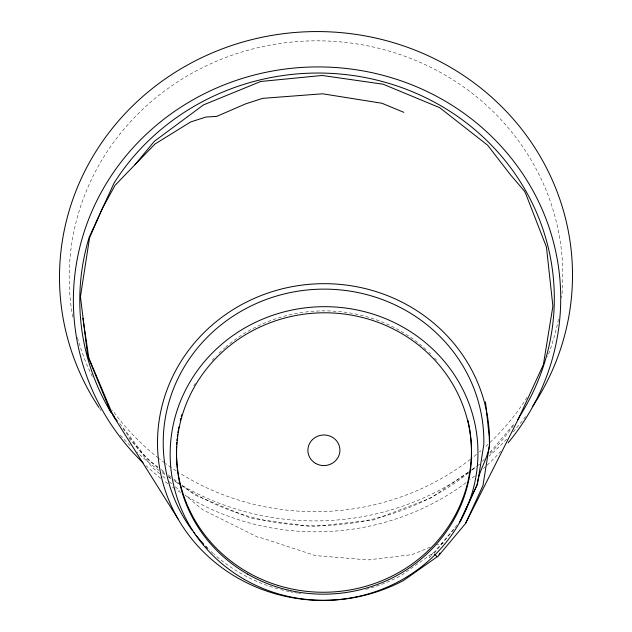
<?xml version="1.0" encoding="UTF-8"?>
<svg xmlns="http://www.w3.org/2000/svg" width="632" height="632" viewBox="0 0 632 632"><rect width="100%" height="100%" fill="white"/><g stroke="black" fill="none" stroke-linecap="round" stroke-linejoin="round"><path stroke-width="0.47" stroke-dasharray="3.16 2.37" d="M434.255 553.095L455.008 528.091M456.889 525.224L434.453 552.013L400.712 575.768A160.331 152.912 -2.6 0 1 365.462 589.482M482.398 461.384L484.278 459.156M489.918 452.465L514.345 423.472M433.141 552.937L429.057 557.424L432.999 554.612M468.328 472.017L431.048 497.961L373.425 519.962L312.113 526.717L251.275 518.422L194.917 495.077L181.582 484.981M471.583 469.774L476.457 466.416M477.271 465.855L479.712 464.172M430.258 547.154L412.119 554.62L367.966 559.92L315.194 555.552L262.083 538.053L257.643 537.089L202.366 509.558L185.073 495.03M435.622 544.989L443.135 543.646M158.055 467.167L147.074 458.856L118.35 421.615M161.192 469.544L165.11 472.515M168.254 474.885L170.601 476.67M173.745 479.04L178.445 482.603M159.699 473.708L152.336 467.522L123.106 428.694M162.645 476.18L166.327 479.277M169.281 481.766L172.291 484.294M175.301 486.822L179.812 490.606M300.682 593.511A160.331 152.912 -2.6 0 1 298.738 593.243M297.767 593.092A160.331 152.912 -2.6 0 1 293.904 592.468M292.94 592.295A160.331 152.912 -2.6 0 1 290.064 591.742M289.108 591.552A160.331 152.912 -2.6 0 1 279.676 589.324M277.819 588.819A160.331 152.912 -2.6 0 1 214.145 554.303M213.418 553.656A160.331 152.912 -2.6 0 1 209.16 549.682M513.508 425.47A237.292 226.303 -2.6 0 1 488.947 454.669M471.614 470.445A237.292 226.303 -2.6 0 0 475.375 467.285A256.529 244.655 -2.6 0 1 471.417 470.263M468.549 472.926A237.292 226.303 -2.6 0 1 182.348 486.237M178.248 483.496A237.292 226.303 -2.6 0 1 174.203 480.66M171.003 478.337A237.292 226.303 -2.6 0 1 168.633 476.552M164.739 473.526A237.292 226.303 -2.6 0 1 160.915 470.421M157.913 467.885A237.292 226.303 -2.6 0 1 127.925 436.807M193.827 385.868A147.501 140.675 -2.6 0 1 195.288 383.316M212.155 360.264A147.501 140.675 -2.6 0 1 216.231 355.911M219.043 353.106A147.501 140.675 -2.6 0 1 221.911 350.397M223.341 349.109A147.501 140.675 -2.6 0 1 224.787 347.829M225.521 347.197A147.501 140.675 -2.6 0 1 426.284 349.812M429.081 352.443A147.501 140.675 -2.6 0 1 430.447 353.778M434.547 358.012A147.501 140.675 -2.6 0 1 436.538 360.208M525.516 416.551A256.529 244.655 -2.6 0 1 512.615 432.58M506.674 439.129A256.529 244.655 -2.6 0 1 489.121 456.083M468.186 472.578A256.529 244.655 -2.6 0 1 181.352 485.052M180.507 484.562A256.529 244.655 -2.6 0 1 173.8 480.47M170.482 478.337A256.529 244.655 -2.6 0 1 168.017 476.702M164.755 474.482A256.529 244.655 -2.6 0 1 162.321 472.776M159.114 470.469A256.529 244.655 -2.6 0 1 137.112 452.33M130.105 445.599A256.529 244.655 -2.6 0 1 119.314 434.105M101.081 410.682A256.529 244.655 -2.6 0 1 99.429 408.24M500.971 451.09A243.699 232.426 -2.6 0 1 487.09 465.168M485.653 466.495A243.699 232.426 -2.6 0 1 483.496 468.446M474.593 476.046A243.699 232.426 -2.6 0 1 469.979 479.712M466.045 482.682A243.699 232.426 -2.6 0 1 184.876 495.188M180.728 492.589A243.699 232.426 -2.6 0 1 175.807 489.358M174.993 488.805A243.699 232.426 -2.6 0 1 171.762 486.569M167.772 483.701A243.699 232.426 -2.6 0 1 163.846 480.747M160.749 478.329A243.699 232.426 -2.6 0 1 145.968 465.594M72.759 317.106A246.828 235.404 -2.6 0 1 306.836 41.025A246.828 235.404 -2.6 0 1 561.674 297.767M558.467 319.184A246.828 235.404 -2.6 0 1 547.549 356.788M527.064 397.41A246.828 235.404 -2.6 0 1 488.915 443.522M488.196 444.193A246.828 235.404 -2.6 0 1 484.618 447.472M480.976 450.671A246.828 235.404 -2.6 0 1 479.498 451.927M476.504 454.432A246.828 235.404 -2.6 0 1 471.14 458.706M470.366 459.306A246.828 235.404 -2.6 0 1 179.607 473.013M176.265 470.872A246.828 235.404 -2.6 0 1 172.125 468.114M171.304 467.554A246.828 235.404 -2.6 0 1 165.616 463.533M164.81 462.94A246.828 235.404 -2.6 0 1 159.256 458.737M158.474 458.121A246.828 235.404 -2.6 0 1 112.346 410.065M92.296 376.609A246.828 235.404 -2.6 0 1 77.302 337.053"/><path stroke-width="0.95" d="M459.385 522.245L460.625 520.752L477.46 484.136L483.812 444.652A160.331 152.912 -2.6 0 0 276.682 295.997A160.331 152.912 -2.6 0 0 192.531 530.746M489.516 444.746L482.943 485.637L465.507 523.557L438.403 555.923L403.461 580.532A166.042 158.356 -2.6 0 1 166.342 493.679A166.042 158.356 -2.6 0 1 298.185 285.64A166.042 158.356 -2.6 0 1 489.516 444.746L489.239 436.775L485.494 401.834M489.618 444.517C487.975 458.627 478.716 470.516 477.184 484.618L459.409 522.783M465.507 523.557L518.73 418.273L543.394 364.609L552.889 306.212L546.459 247.128L526.006 194.395L524.489 191.172L510.222 174.471L487.612 145.202L439.674 107.669L383.166 84.222L322.162 75.469L260.724 81.489L203.512 104.88L154.271 141.37L135.05 164.652M477.184 484.618L477.46 484.136M438.971 554.659L439.983 553.063M517.474 419.759L518.73 418.273M403.848 112.354L381.941 103.253L322.589 93.789L262.62 98.355L245.532 103.909L216.681 116.399L205.961 117.031L190.706 121.929L155.03 143.993L115.064 185.31L102.558 208.086L89.562 237.798L80.446 296.637L87.714 356.053L110.568 411.535L114.155 416.188M434.508 554.201L437.249 556.737M82.895 318.228L88.82 357.902L113.207 415.738L117.283 421.07M113.207 415.738L178.011 518.896M518.919 417.46A237.292 226.303 -2.6 0 0 440.875 105.797A237.292 226.303 -2.6 0 0 114.147 182.885L89.231 237.079A237.292 226.303 -2.6 0 0 111.066 412.53M467.893 420.264A147.501 140.675 -2.6 0 1 339.092 591.441A147.501 140.675 -2.6 0 1 176.486 450.126M176.525 448.207A147.501 140.675 -2.6 0 1 176.597 446.287M176.699 444.359A147.501 140.675 -2.6 0 1 176.826 442.424M176.976 440.496A147.501 140.675 -2.6 0 1 177.157 438.561M177.371 436.625A147.501 140.675 -2.6 0 1 177.616 434.69M177.876 432.754A147.501 140.675 -2.6 0 1 178.177 430.827M178.5 428.899A147.501 140.675 -2.6 0 1 178.848 426.979M180.294 420.312A147.501 140.675 -2.6 0 1 180.768 418.423M181.266 416.551A147.501 140.675 -2.6 0 1 181.795 414.687M98.884 407.419A256.529 244.655 -2.6 0 1 148.828 91.356A256.529 244.655 -2.6 0 1 483.701 90.416A256.529 244.655 -2.6 0 1 532.744 406.21M143.172 462.932A243.699 232.426 -2.6 0 1 139.23 141.165A243.699 232.426 -2.6 0 1 476.109 122.616A243.699 232.426 -2.6 0 1 508.12 442.842M207.778 548.331A160.331 152.912 -2.6 0 1 205.748 546.277M203.741 544.176A160.331 152.912 -2.6 0 1 196.102 535.367M194.893 533.842A160.331 152.912 -2.6 0 1 193.7 532.302M244.276 579.354A153.916 146.79 -2.6 0 0 477.918 455.98A153.916 146.79 -2.6 0 0 249.956 325.117A153.916 146.79 -2.6 0 0 244.276 579.354M247.602 574.117A147.501 140.675 -2.6 0 0 471.504 455.877A147.501 140.675 -2.6 0 0 253.037 330.465A147.501 140.675 -2.6 0 0 247.602 574.117M315.597 463.39A16.029 15.294 -2.6 0 0 339.929 450.545A16.029 15.294 -2.6 0 0 316.182 436.909A16.029 15.294 -2.6 0 0 315.597 463.39"/></g></svg>
